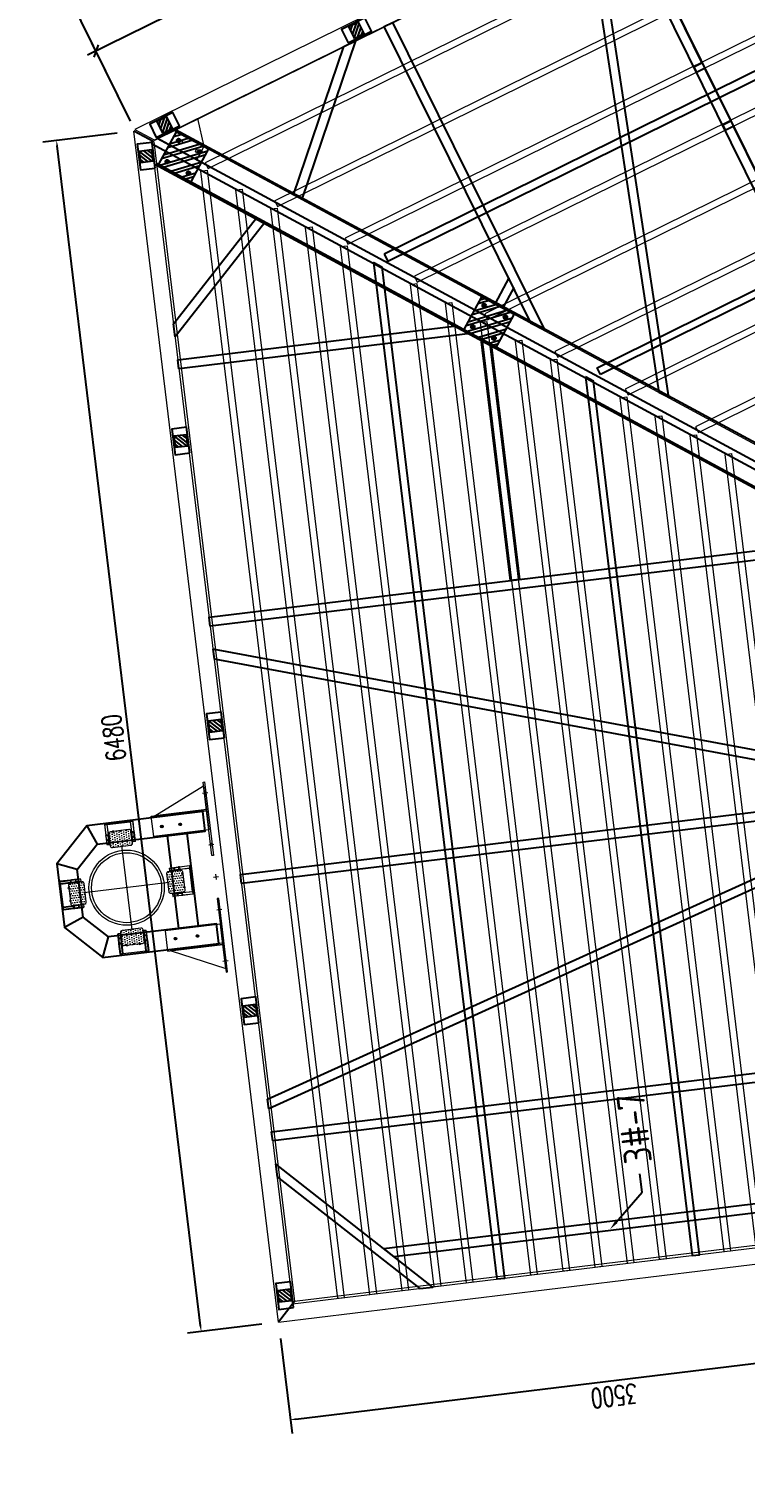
# Model space of a CAD drawing. Extents: x 8238 to 123366, y -35216 to 128109.
# Drawn here: x 27809 to 31676, y 87528 to 95261 of the extents above; entities that cross this region are included whole.
import ezdxf
from ezdxf import colors
from ezdxf.entities.mleader import LeaderData, LeaderLine
from ezdxf.math import Vec2, Vec3

# ---------------------------------------------------------------- set-up
doc = ezdxf.new("R2010")
doc.units = 0
doc.header["$LTSCALE"] = 1000
doc.header["$MEASUREMENT"] = 0
for name, pattern in [('CENTER', [2, 1.25, -0.25, 0.25, -0.25]), ('DASHED', [0.75, 0.5, -0.25]), ('HIDDEN', [0.375, 0.25, -0.125])]:
    doc.linetypes.add(name, pattern=pattern)
for name, color, linetype in [('主框型材', 4, 'Continuous'), ('卡槽', 242, 'Continuous'), ('标注', 9, 'Continuous'), ('栏杆基座', 214, 'Continuous'), ('栏杆柱', 6, 'Continuous'), ('浮箱U槽', 5, 'Continuous'), ('连接端梁', 130, 'Continuous'), ('铝合金', 7, 'Continuous'), ('铝横梁', 220, 'Continuous')]:
    doc.layers.add(name, color=color, linetype=linetype)
for name, color, linetype, lineweight in [('加强板', 140, 'Continuous', 18), ('导框型材', 2, 'Continuous', 18), ('虚线', 8, 'Continuous', 0), ('轮子座', 7, 'Continuous', 9), ('铝主梁', 3, 'Continuous', 9), ('铝龙骨', 7, 'Continuous', 9)]:
    doc.layers.add(name, color=color, linetype=linetype, lineweight=lineweight)
doc.styles.add('HZTXT', font='txtw.shx', dxfattribs={"width": 0.8, "bigfont": 'hztxtw.shx'})
doc.styles.get("Standard").update_dxf_attribs({"font": 'gbenor.shx', "bigfont": 'gbcbig.shx'})
doc.styles.add('STANDARD_T3', font='simplex.shx', dxfattribs={"width": 0.7, "bigfont": 'hztxt.shx'})
doc.dimstyles.new('DIM-50', dxfattribs={"dimscale": 50, "dimtxt": 3, "dimasz": 1, "dimexe": 1, "dimexo": 1, "dimgap": 1, "dimtad": 1, "dimdec": 1, "dimdsep": 46, "dimtxsty": 'HZTXT', "dimblk": 'OBLIQUE', "dimblk1": 'ARCHTICK', "dimblk2": 'OBLIQUE', "dimcen": 0, "dimdle": 1, "dimclrd": 9, "dimclre": 9, "dimclrt": 2, "dimadec": 1, "dimazin": 0, "dimtfac": 1, "dimtdec": 1, "dimtix": 1, "dimtmove": 2, "dimatfit": 3, "dimldrblk": 'OBLIQUE', "dimfxl": 15, "dimtolj": 1, "dimtzin": 0, "dimarcsym": 1})
doc.dimstyles.new('W&&30', dxfattribs={"dimtxt": 105, "dimasz": 30, "dimexe": 75, "dimexo": 90, "dimgap": 30, "dimtad": 1, "dimdec": 0, "dimzin": 0, "dimdsep": 46, "dimtxsty": 'STANDARD_T3', "dimcen": 0.09, "dimclrd": 1, "dimclre": 1, "dimclrt": 7, "dimazin": 2, "dimtfac": 1, "dimtdec": 0, "dimtix": 1, "dimtmove": 2, "dimatfit": 3, "dimfxl": 100, "dimtolj": 1, "dimtzin": 0, "dimarcsym": 0})
pattern_1 = [(45, (0, 0), (-11.22532, 11.22532), [])]
pattern_2 = [(0, (1212.185, -561.11), (6.35, 12.7), [0, -12.7])]

# ---------------------------------------------------------------- blocks, each defined once
blk = doc.blocks.new('*D46')
at = {"color": 1, "lineweight": -2, "transparency": 16777216}
for p, q in [((27436.5, 72496.4), (27436.5, 72901.8)), ((33916.5, 72496.4), (33916.5, 72901.8)), ((27466.5, 72826.8), (33886.5, 72826.8))]:
    blk.add_line(p, q, dxfattribs=at)
at = {"color": 1, "transparency": 16777216}
for points in [[(27466.5, 72831.8), (27466.5, 72821.8), (27436.5, 72826.8)], [(33886.5, 72831.8), (33886.5, 72821.8), (33916.5, 72826.8)]]:
    blk.add_solid(points, dxfattribs=at)
at = {"layer": 'Defpoints', "color": 0, "transparency": 16777216}
for p in [(33916.5, 72826.8), (27436.5, 72406.4), (33916.5, 72406.4)]:
    blk.add_point(p, dxfattribs=at)
at = {"color": 7, "transparency": 16777216, "insert": (30676.5, 72909.3), "char_height": 105, "attachment_point": 5, "style": 'STANDARD_T3'}
blk.add_mtext('\\A1;6480', dxfattribs=at)
blk = doc.blocks.new('*D60')
at = {"color": 1, "lineweight": -2, "transparency": 16777216}
for p, q in [((27346.5, 72406.4), (26829.5, 72406.4)), ((26904.5, 72376.4), (26904.5, 68936.4)), ((27346.5, 68906.4), (26829.5, 68906.4))]:
    blk.add_line(p, q, dxfattribs=at)
at = {"color": 1, "transparency": 16777216}
for points in [[(26899.5, 72376.4), (26909.5, 72376.4), (26904.5, 72406.4)], [(26899.5, 68936.4), (26909.5, 68936.4), (26904.5, 68906.4)]]:
    blk.add_solid(points, dxfattribs=at)
at = {"layer": 'Defpoints', "color": 0, "transparency": 16777216}
for p in [(27436.5, 72406.4), (26904.5, 68906.4), (27436.5, 68906.4)]:
    blk.add_point(p, dxfattribs=at)
at = {"color": 7, "transparency": 16777216, "insert": (26822, 70656.4), "char_height": 105, "attachment_point": 5, "rotation": 90, "style": 'STANDARD_T3'}
blk.add_mtext('\\A1;3500', dxfattribs=at)
blk = doc.blocks.new('*D47')
at = {"color": 1, "lineweight": -2, "transparency": 16777216}
for p, q in [((27436.5, 68816.4), (27436.5, 68518.8)), ((31436.5, 68816.4), (31436.5, 68518.8)), ((27466.5, 68593.8), (31406.5, 68593.8))]:
    blk.add_line(p, q, dxfattribs=at)
at = {"color": 1, "transparency": 16777216}
for points in [[(27466.5, 68598.8), (27466.5, 68588.8), (27436.5, 68593.8)], [(31406.5, 68598.8), (31406.5, 68588.8), (31436.5, 68593.8)]]:
    blk.add_solid(points, dxfattribs=at)
at = {"layer": 'Defpoints', "color": 0, "transparency": 16777216}
for p in [(27436.5, 68906.4), (31436.5, 68906.4), (31436.5, 68593.8)]:
    blk.add_point(p, dxfattribs=at)
at = {"color": 7, "transparency": 16777216, "insert": (29436.5, 68676.3), "char_height": 105, "attachment_point": 5, "style": 'STANDARD_T3'}
blk.add_mtext('\\A1;4000', dxfattribs=at)
blk = doc.blocks.new('*U58')
h = blk.add_hatch()
h.set_pattern_fill('ANSI31', color=0, scale=10)
h.set_pattern_definition([(45, (-33761.028, -72356.448), (-11.22532, 11.22532), [])])
h.paths.add_polyline_path([(-30, -35), (30, -35), (30, 35), (-30, 35)])
at = {"layer": '栏杆基座'}
blk.add_lwpolyline([(-70, -40), (70, -40), (70, 40), (-70, 40)], close=True, dxfattribs=at)
at = {"layer": '栏杆柱'}
blk.add_lwpolyline([(-30, -35), (30, -35), (30, 35), (-30, 35)], close=True, dxfattribs=at)
blk = doc.blocks.new('*U59')
at = {"color": 0, "linetype": 'ByBlock', "lineweight": -2, "transparency": 16777216}
for p in [(0, 0), (1550, 0), (3100, 0), (4650, 0), (6200, 0)]:
    blk.add_blockref('*U58', p, dxfattribs=at)
blk = doc.blocks.new('_Oblique')
at = {"color": 0, "linetype": 'ByBlock', "lineweight": -2}
blk.add_line((-0.5, -0.5), (0.5, 0.5), dxfattribs=at)
blk = doc.blocks.new('*D85')
at = {"layer": 'Defpoints', "color": 0, "transparency": 16777216}
for p in [(37694.7, 72318), (37694.7, 71846.1), (39173.8, 71748.1)]:
    blk.add_point(p, dxfattribs=at)
at = {"layer": '标注', "color": 9, "lineweight": -2, "transparency": 16777216}
for p, q in [((39223.8, 72318), (37644.7, 72318)), ((37694.7, 71896.1), (37694.7, 72368)), ((39173.8, 71798.1), (39173.8, 72368))]:
    blk.add_line(p, q, dxfattribs=at)
at = {"layer": '标注', "color": 9, "lineweight": -2, "transparency": 16777216, "xscale": 50, "yscale": 50, "zscale": 50, "rotation": 180}
blk.add_blockref('_Oblique', (37694.7, 72318), dxfattribs=at)
at = {"layer": '标注', "color": 9, "lineweight": -2, "transparency": 16777216, "xscale": 50, "yscale": 50, "zscale": 50}
blk.add_blockref('_Oblique', (39173.8, 72318), dxfattribs=at)
at = {"layer": '标注', "color": 2, "transparency": 16777216, "insert": (38434.2, 72443), "char_height": 150, "attachment_point": 5, "style": 'HZTXT'}
blk.add_mtext('\\A1;1479', dxfattribs=at)
blk = doc.blocks.new('_ArchTick')
at = {"color": 0, "linetype": 'ByBlock', "const_width": 0.4}
blk.add_lwpolyline([(-0.5, -0.5), (0.5, 0.5)], dxfattribs=at)
blk = doc.blocks.new('*D91')
at = {"layer": 'Defpoints', "color": 0, "transparency": 16777216}
for p in [(46252.7, 72710.7), (37694.7, 71846.1), (46252.7, 71846.1)]:
    blk.add_point(p, dxfattribs=at)
at = {"layer": '标注', "color": 9, "lineweight": -2, "transparency": 16777216}
for p, q in [((37644.7, 72710.7), (46302.7, 72710.7)), ((37694.7, 71896.1), (37694.7, 72760.7)), ((46252.7, 71896.1), (46252.7, 72760.7))]:
    blk.add_line(p, q, dxfattribs=at)
at = {"layer": '标注', "color": 9, "lineweight": -2, "transparency": 16777216, "xscale": 50, "yscale": 50, "zscale": 50, "rotation": 180}
blk.add_blockref('_Oblique', (37694.7, 72710.7), dxfattribs=at)
at = {"layer": '标注', "color": 9, "lineweight": -2, "transparency": 16777216, "xscale": 50, "yscale": 50, "zscale": 50}
blk.add_blockref('_Oblique', (46252.7, 72710.7), dxfattribs=at)
at = {"layer": '标注', "color": 2, "transparency": 16777216, "insert": (41973.7, 72835.7), "char_height": 150, "attachment_point": 5, "style": 'HZTXT'}
blk.add_mtext('\\A1;8558', dxfattribs=at)
blk = doc.blocks.new('橡胶块200x200x60')
h = blk.add_hatch()
h.set_pattern_fill('ANSI32', color=256, scale=10)
h.set_pattern_definition([(45, (0, 0), (-33.67596, 33.67596), []), (45, (22.45, 0), (-33.67596, 33.67596), [])])
h.paths.add_polyline_path([(25487.9, 88551.2), (25687.9, 88551.2), (25687.9, 88751.2), (25487.9, 88751.2)])
blk.add_lwpolyline([(25487.9, 88551.2), (25687.9, 88551.2), (25687.9, 88751.2), (25487.9, 88751.2)], close=True)
for points in [[(25512.9, 88716.2), (25532.9, 88716.2)], [(25522.9, 88726.2), (25522.9, 88706.2)], [(25662.9, 88716.2), (25642.9, 88716.2)], [(25652.9, 88726.2), (25652.9, 88706.2)], [(25512.9, 88586.2), (25532.9, 88586.2)], [(25522.9, 88576.2), (25522.9, 88596.2)], [(25662.9, 88586.2), (25642.9, 88586.2)], [(25652.9, 88576.2), (25652.9, 88596.2)]]:
    blk.add_lwpolyline(points)
for centre, radius in [((25522.9, 88716.2), 10), ((25522.9, 88716.2), 8), ((25652.9, 88716.2), 10), ((25652.9, 88716.2), 8), ((25522.9, 88586.2), 10), ((25522.9, 88586.2), 8), ((25652.9, 88586.2), 10), ((25652.9, 88586.2), 8)]:
    blk.add_circle(centre, radius)
blk = doc.blocks.new('*U906')
h = blk.add_hatch()
h.set_pattern_fill('DOTS', color=256, scale=8)
h.set_pattern_definition(pattern_2)
h.paths.add_polyline_path([(64, 50, 0.4142135624), (54, 60), (-11, 60, 0.4142135624), (-21, 50), (-21, -50, 0.4142135624), (-11, -60), (54, -60, 0.4142135624), (64, -50)])
at = {"layer": '导框型材', "color": 0, "linetype": 'Continuous'}
for p, q in [((-62, 77.5), (-6.502327, 77.5)), ((-6.502327, 77.5), (-1.08338, 77.5)), ((-1.08338, 77.5), (45.5, 77.5)), ((-64, 63.508929), (-64, 75.5)), ((-64, 75.5), (-63.389317, 75.5)), ((-64, -63.50893), (-64, 63.508929)), ((-7.891644, 75.5), (-63.389317, 75.5)), ((-63.389317, 75.5), (-63.389317, 64.5)), ((-63.389317, 64.5), (-7.891644, 64.5)), ((-62, 62.5), (-62, -62.5)), ((-6.502327, 62.5), (-62, 62.5)), ((-2.965328, 75.5), (-7.891644, 75.5)), ((-7.891644, 75.5), (-7.891644, 64.5)), ((-7.891644, 64.5), (-2.965328, 64.5)), ((-1.08338, 62.5), (-6.502327, 62.5)), ((47.5, 75.5), (-2.965328, 75.5)), ((-2.965328, 64.5), (-2.965328, 75.5)), ((47.5, 64.5), (-2.965328, 64.5)), ((45.5, 62.5), (-1.08338, 62.5)), ((31, 62.498484), (31, 60)), ((47.5, 64.5), (47.5, 75.5)), ((-64, -63.78066), (-64, -63.500287)), ((-64, -75.5), (-64, -63.78066)), ((-64, -75.5), (-63.389317, -75.5)), ((-63.389317, -64.5), (-63.389317, -75.5)), ((-7.891644, -64.5), (-63.389317, -64.5)), ((-63.389317, -75.5), (-7.891644, -75.5)), ((-62, -62.5), (-6.502327, -62.5)), ((-2.965328, -64.5), (-7.891644, -64.5)), ((-7.891644, -75.5), (-7.891644, -64.5)), ((-7.891644, -75.5), (-2.965328, -75.5)), ((-6.502327, -62.5), (-1.08338, -62.5)), ((47.5, -64.5), (-2.965328, -64.5)), ((-2.965328, -64.5), (-2.965328, -75.5)), ((47.5, -75.5), (-2.965328, -75.5)), ((-1.08338, -62.5), (45.5, -62.5)), ((31, -60), (31, -62.498484)), ((47.5, -75.5), (47.5, -64.5)), ((-6.502327, -77.5), (-62, -77.5)), ((-1.08338, -77.5), (-6.502327, -77.5)), ((45.5, -77.5), (-1.08338, -77.5))]:
    blk.add_line(p, q, dxfattribs=at)
at = {"layer": '导框型材', "color": 1, "linetype": 'CENTER', "ltscale": 0.28}
for p, q in [((-18.5, 35), (-14.5, 35)), ((-16.5, 37), (-16.5, 33)), ((-18.5, -35), (-14.5, -35)), ((-16.5, -37), (-16.5, -33))]:
    blk.add_line(p, q, dxfattribs=at)
at = {"layer": '导框型材', "color": 1, "linetype": 'CENTER', "ltscale": 0.404352}
for p, q in [((-18.5, 0), (-14.5, 0)), ((-16.5, -2), (-16.5, 2))]:
    blk.add_line(p, q, dxfattribs=at)
at = {"layer": '导框型材', "color": 1, "linetype": 'CENTER', "ltscale": 0.1}
for p, q in [((18.75, 70), (24.25, 70)), ((21.5, 67.25), (21.5, 72.75)), ((18.75, -70), (24.25, -70)), ((21.5, -72.75), (21.5, -67.25))]:
    blk.add_line(p, q, dxfattribs=at)
at = {"layer": '导框型材', "color": 0}
blk.add_lwpolyline([(-11, 60), (54, 60, -0.4142135624), (64, 50), (64, -50, -0.4142135624), (54, -60), (-11, -60, -0.4142135624), (-21, -50), (-21, 50, -0.4142135624)], format="xyb", close=True, dxfattribs=at)
for centre in [(21.5, 70), (21.5, -70)]:
    blk.add_circle(centre, 2.5, dxfattribs=at)
at = {"layer": '导框型材', "color": 0, "linetype": 'Continuous', "extrusion": (0, 0, -1)}
for centre, start, end in [((62, 75.5), 0, 90), ((62, 64.5), 270, 0), ((62, -64.5), 0, 90), ((62, -75.5), 270, 0)]:
    blk.add_arc(centre, 2, start, end, dxfattribs=at)
at = {"layer": '导框型材', "color": 0, "linetype": 'Continuous'}
for centre, radius, start, end in [((45.5, 75.5), 2, 0, 90), ((45.5, 64.5), 2, 270, 0), ((-16.5, -35), 7, 130.0052008841, 229.9947991159), ((45.5, -64.5), 2, 0, 90), ((45.5, -75.5), 2, 270, 0)]:
    blk.add_arc(centre, radius, start, end, dxfattribs=at)
at = {"layer": '导框型材', "color": 0, "linetype": 'Continuous', "extrusion": (1.22461e-16, 0, -1)}
blk.add_arc((16.5, 35), 7, 310.0052008841, 49.9947991159, dxfattribs=at)
at = {"layer": '导框型材', "color": 0, "linetype": 'Continuous'}
for centre, major_axis, ratio, start_param, end_param in [((-62, 75.5), (0, 2), 0.694658, 0, 1.5707963268), ((-6.502327, 75.5), (0, -2), 0.694658, 3.1415926536, 4.7123889804), ((-1.08338, 75.5), (0, -2), 0.940974, 3.1415926536, 4.7123889804), ((-6.502327, 64.5), (0, 2), 0.694658, 1.5707963268, 3.1415926536), ((-1.08338, 64.5), (0, 2), 0.940974, 1.5707963268, 3.1415926536), ((-62, -75.5), (0, 2), 0.694658, 1.5707963268, 3.1415926536), ((-6.502327, -64.5), (0, 2), 0.694658, 0, 1.5707963268), ((-6.502327, -75.5), (0, 2), 0.694658, 1.5707963268, 3.1415926536), ((-1.08338, -64.5), (0, 2), 0.940974, 0, 1.5707963268), ((-1.08338, -75.5), (0, 2), 0.940974, 1.5707963268, 3.1415926536)]:
    blk.add_ellipse(centre, major_axis=major_axis, ratio=ratio, start_param=start_param, end_param=end_param, dxfattribs=at)
at = {"layer": '导框型材', "color": 0, "linetype": 'Continuous', "extrusion": (0, 0, -1)}
for centre, start_param, end_param in [((-62, 64.5), 0, 1.5707963268), ((-62, -64.5), 1.5707963268, 3.1415926536)]:
    blk.add_ellipse(centre, major_axis=(0, -2), ratio=0.694658, start_param=start_param, end_param=end_param, dxfattribs=at)
blk = doc.blocks.new('*U902')
at = {"layer": '轮子座', "color": 0, "linetype": 'ByBlock', "lineweight": -2, "transparency": 16777216}
blk.add_blockref('*U906', (0, 0), dxfattribs=at)
blk = doc.blocks.new('*U903')
h = blk.add_hatch()
h.set_pattern_fill('DOTS', color=256, scale=8)
h.set_pattern_definition(pattern_2)
h.paths.add_polyline_path([(64, 50, 0.4142135624), (54, 60), (-11, 60, 0.4142135624), (-21, 50), (-21, -50, 0.4142135624), (-11, -60), (54, -60, 0.4142135624), (64, -50)])
at = {"layer": '导框型材', "color": 0, "linetype": 'Continuous'}
for p, q in [((-62, 77.5), (-6.502327, 77.5)), ((-6.502327, 77.5), (-1.08338, 77.5)), ((-1.08338, 77.5), (45.5, 77.5)), ((-64, 63.508929), (-64, 75.5)), ((-64, 75.5), (-63.389317, 75.5)), ((-64, -63.50893), (-64, 63.508929)), ((-7.891644, 75.5), (-63.389317, 75.5)), ((-63.389317, 75.5), (-63.389317, 64.5)), ((-63.389317, 64.5), (-7.891644, 64.5)), ((-62, 62.5), (-62, -62.5)), ((-6.502327, 62.5), (-62, 62.5)), ((-2.965328, 75.5), (-7.891644, 75.5)), ((-7.891644, 75.5), (-7.891644, 64.5)), ((-7.891644, 64.5), (-2.965328, 64.5)), ((-1.08338, 62.5), (-6.502327, 62.5)), ((47.5, 75.5), (-2.965328, 75.5)), ((-2.965328, 64.5), (-2.965328, 75.5)), ((47.5, 64.5), (-2.965328, 64.5)), ((45.5, 62.5), (-1.08338, 62.5)), ((31, 62.498484), (31, 60)), ((47.5, 64.5), (47.5, 75.5)), ((-64, -63.78066), (-64, -63.500287)), ((-64, -75.5), (-64, -63.78066)), ((-64, -75.5), (-63.389317, -75.5)), ((-63.389317, -64.5), (-63.389317, -75.5)), ((-7.891644, -64.5), (-63.389317, -64.5)), ((-63.389317, -75.5), (-7.891644, -75.5)), ((-62, -62.5), (-6.502327, -62.5)), ((-2.965328, -64.5), (-7.891644, -64.5)), ((-7.891644, -75.5), (-7.891644, -64.5)), ((-7.891644, -75.5), (-2.965328, -75.5)), ((-6.502327, -62.5), (-1.08338, -62.5)), ((47.5, -64.5), (-2.965328, -64.5)), ((-2.965328, -64.5), (-2.965328, -75.5)), ((47.5, -75.5), (-2.965328, -75.5)), ((-1.08338, -62.5), (45.5, -62.5)), ((31, -60), (31, -62.498484)), ((47.5, -75.5), (47.5, -64.5)), ((-6.502327, -77.5), (-62, -77.5)), ((-1.08338, -77.5), (-6.502327, -77.5)), ((45.5, -77.5), (-1.08338, -77.5))]:
    blk.add_line(p, q, dxfattribs=at)
at = {"layer": '导框型材', "color": 1, "linetype": 'CENTER', "ltscale": 0.28}
for p, q in [((-18.5, 35), (-14.5, 35)), ((-16.5, 37), (-16.5, 33)), ((-18.5, -35), (-14.5, -35)), ((-16.5, -37), (-16.5, -33))]:
    blk.add_line(p, q, dxfattribs=at)
at = {"layer": '导框型材', "color": 1, "linetype": 'CENTER', "ltscale": 0.404352}
for p, q in [((-18.5, 0), (-14.5, 0)), ((-16.5, -2), (-16.5, 2))]:
    blk.add_line(p, q, dxfattribs=at)
at = {"layer": '导框型材', "color": 1, "linetype": 'CENTER', "ltscale": 0.1}
for p, q in [((18.75, 70), (24.25, 70)), ((21.5, 67.25), (21.5, 72.75)), ((18.75, -70), (24.25, -70)), ((21.5, -72.75), (21.5, -67.25))]:
    blk.add_line(p, q, dxfattribs=at)
at = {"layer": '导框型材', "color": 0}
blk.add_lwpolyline([(-11, 60), (54, 60, -0.4142135624), (64, 50), (64, -50, -0.4142135624), (54, -60), (-11, -60, -0.4142135624), (-21, -50), (-21, 50, -0.4142135624)], format="xyb", close=True, dxfattribs=at)
for centre in [(21.5, 70), (21.5, -70)]:
    blk.add_circle(centre, 2.5, dxfattribs=at)
at = {"layer": '导框型材', "color": 0, "linetype": 'Continuous', "extrusion": (0, 0, -1)}
for centre, start, end in [((62, 75.5), 0, 90), ((62, 64.5), 270, 0), ((62, -64.5), 0, 90), ((62, -75.5), 270, 0)]:
    blk.add_arc(centre, 2, start, end, dxfattribs=at)
at = {"layer": '导框型材', "color": 0, "linetype": 'Continuous'}
for centre, radius, start, end in [((45.5, 75.5), 2, 0, 90), ((45.5, 64.5), 2, 270, 0), ((-16.5, -35), 7, 130.0052008841, 229.9947991159), ((45.5, -64.5), 2, 0, 90), ((45.5, -75.5), 2, 270, 0)]:
    blk.add_arc(centre, radius, start, end, dxfattribs=at)
at = {"layer": '导框型材', "color": 0, "linetype": 'Continuous', "extrusion": (1.22461e-16, 0, -1)}
blk.add_arc((16.5, 35), 7, 310.0052008841, 49.9947991159, dxfattribs=at)
at = {"layer": '导框型材', "color": 0, "linetype": 'Continuous'}
for centre, major_axis, ratio, start_param, end_param in [((-62, 75.5), (0, 2), 0.694658, 0, 1.5707963268), ((-6.502327, 75.5), (0, -2), 0.694658, 3.1415926536, 4.7123889804), ((-1.08338, 75.5), (0, -2), 0.940974, 3.1415926536, 4.7123889804), ((-6.502327, 64.5), (0, 2), 0.694658, 1.5707963268, 3.1415926536), ((-1.08338, 64.5), (0, 2), 0.940974, 1.5707963268, 3.1415926536), ((-62, -75.5), (0, 2), 0.694658, 1.5707963268, 3.1415926536), ((-6.502327, -64.5), (0, 2), 0.694658, 0, 1.5707963268), ((-6.502327, -75.5), (0, 2), 0.694658, 1.5707963268, 3.1415926536), ((-1.08338, -64.5), (0, 2), 0.940974, 0, 1.5707963268), ((-1.08338, -75.5), (0, 2), 0.940974, 1.5707963268, 3.1415926536)]:
    blk.add_ellipse(centre, major_axis=major_axis, ratio=ratio, start_param=start_param, end_param=end_param, dxfattribs=at)
at = {"layer": '导框型材', "color": 0, "linetype": 'Continuous', "extrusion": (0, 0, -1)}
for centre, start_param, end_param in [((-62, 64.5), 0, 1.5707963268), ((-62, -64.5), 1.5707963268, 3.1415926536)]:
    blk.add_ellipse(centre, major_axis=(0, -2), ratio=0.694658, start_param=start_param, end_param=end_param, dxfattribs=at)
blk = doc.blocks.new('*U904')
at = {"layer": '轮子座', "color": 0, "linetype": 'ByBlock', "lineweight": -2, "transparency": 16777216}
blk.add_blockref('*U903', (0, 0), dxfattribs=at)
blk = doc.blocks.new('*U905')
h = blk.add_hatch()
h.set_pattern_fill('DOTS', color=256, scale=8)
h.set_pattern_definition(pattern_2)
h.paths.add_polyline_path([(64, 50, 0.4142135624), (54, 60), (-11, 60, 0.4142135624), (-21, 50), (-21, -50, 0.4142135624), (-11, -60), (54, -60, 0.4142135624), (64, -50)])
at = {"layer": '导框型材', "color": 0, "linetype": 'Continuous'}
for p, q in [((-62, 77.5), (-6.502327, 77.5)), ((-6.502327, 77.5), (-1.08338, 77.5)), ((-1.08338, 77.5), (45.5, 77.5)), ((-64, 63.508929), (-64, 75.5)), ((-64, 75.5), (-63.389317, 75.5)), ((-64, -63.50893), (-64, 63.508929)), ((-7.891644, 75.5), (-63.389317, 75.5)), ((-63.389317, 75.5), (-63.389317, 64.5)), ((-63.389317, 64.5), (-7.891644, 64.5)), ((-62, 62.5), (-62, -62.5)), ((-6.502327, 62.5), (-62, 62.5)), ((-2.965328, 75.5), (-7.891644, 75.5)), ((-7.891644, 75.5), (-7.891644, 64.5)), ((-7.891644, 64.5), (-2.965328, 64.5)), ((-1.08338, 62.5), (-6.502327, 62.5)), ((47.5, 75.5), (-2.965328, 75.5)), ((-2.965328, 64.5), (-2.965328, 75.5)), ((47.5, 64.5), (-2.965328, 64.5)), ((45.5, 62.5), (-1.08338, 62.5)), ((31, 62.498484), (31, 60)), ((47.5, 64.5), (47.5, 75.5)), ((-64, -63.78066), (-64, -63.500287)), ((-64, -75.5), (-64, -63.78066)), ((-64, -75.5), (-63.389317, -75.5)), ((-63.389317, -64.5), (-63.389317, -75.5)), ((-7.891644, -64.5), (-63.389317, -64.5)), ((-63.389317, -75.5), (-7.891644, -75.5)), ((-62, -62.5), (-6.502327, -62.5)), ((-2.965328, -64.5), (-7.891644, -64.5)), ((-7.891644, -75.5), (-7.891644, -64.5)), ((-7.891644, -75.5), (-2.965328, -75.5)), ((-6.502327, -62.5), (-1.08338, -62.5)), ((47.5, -64.5), (-2.965328, -64.5)), ((-2.965328, -64.5), (-2.965328, -75.5)), ((47.5, -75.5), (-2.965328, -75.5)), ((-1.08338, -62.5), (45.5, -62.5)), ((31, -60), (31, -62.498484)), ((47.5, -75.5), (47.5, -64.5)), ((-6.502327, -77.5), (-62, -77.5)), ((-1.08338, -77.5), (-6.502327, -77.5)), ((45.5, -77.5), (-1.08338, -77.5))]:
    blk.add_line(p, q, dxfattribs=at)
at = {"layer": '导框型材', "color": 1, "linetype": 'CENTER', "ltscale": 0.28}
for p, q in [((-18.5, 35), (-14.5, 35)), ((-16.5, 37), (-16.5, 33)), ((-18.5, -35), (-14.5, -35)), ((-16.5, -37), (-16.5, -33))]:
    blk.add_line(p, q, dxfattribs=at)
at = {"layer": '导框型材', "color": 1, "linetype": 'CENTER', "ltscale": 0.404352}
for p, q in [((-18.5, 0), (-14.5, 0)), ((-16.5, -2), (-16.5, 2))]:
    blk.add_line(p, q, dxfattribs=at)
at = {"layer": '导框型材', "color": 1, "linetype": 'CENTER', "ltscale": 0.1}
for p, q in [((18.75, 70), (24.25, 70)), ((21.5, 67.25), (21.5, 72.75)), ((18.75, -70), (24.25, -70)), ((21.5, -72.75), (21.5, -67.25))]:
    blk.add_line(p, q, dxfattribs=at)
at = {"layer": '导框型材', "color": 0}
blk.add_lwpolyline([(-11, 60), (54, 60, -0.4142135624), (64, 50), (64, -50, -0.4142135624), (54, -60), (-11, -60, -0.4142135624), (-21, -50), (-21, 50, -0.4142135624)], format="xyb", close=True, dxfattribs=at)
for centre in [(21.5, 70), (21.5, -70)]:
    blk.add_circle(centre, 2.5, dxfattribs=at)
at = {"layer": '导框型材', "color": 0, "linetype": 'Continuous', "extrusion": (0, 0, -1)}
for centre, start, end in [((62, 75.5), 0, 90), ((62, 64.5), 270, 0), ((62, -64.5), 0, 90), ((62, -75.5), 270, 0)]:
    blk.add_arc(centre, 2, start, end, dxfattribs=at)
at = {"layer": '导框型材', "color": 0, "linetype": 'Continuous'}
for centre, radius, start, end in [((45.5, 75.5), 2, 0, 90), ((45.5, 64.5), 2, 270, 0), ((-16.5, -35), 7, 130.0052008841, 229.9947991159), ((45.5, -64.5), 2, 0, 90), ((45.5, -75.5), 2, 270, 0)]:
    blk.add_arc(centre, radius, start, end, dxfattribs=at)
at = {"layer": '导框型材', "color": 0, "linetype": 'Continuous', "extrusion": (1.22461e-16, 0, -1)}
blk.add_arc((16.5, 35), 7, 310.0052008841, 49.9947991159, dxfattribs=at)
at = {"layer": '导框型材', "color": 0, "linetype": 'Continuous'}
for centre, major_axis, ratio, start_param, end_param in [((-62, 75.5), (0, 2), 0.694658, 0, 1.5707963268), ((-6.502327, 75.5), (0, -2), 0.694658, 3.1415926536, 4.7123889804), ((-1.08338, 75.5), (0, -2), 0.940974, 3.1415926536, 4.7123889804), ((-6.502327, 64.5), (0, 2), 0.694658, 1.5707963268, 3.1415926536), ((-1.08338, 64.5), (0, 2), 0.940974, 1.5707963268, 3.1415926536), ((-62, -75.5), (0, 2), 0.694658, 1.5707963268, 3.1415926536), ((-6.502327, -64.5), (0, 2), 0.694658, 0, 1.5707963268), ((-6.502327, -75.5), (0, 2), 0.694658, 1.5707963268, 3.1415926536), ((-1.08338, -64.5), (0, 2), 0.940974, 0, 1.5707963268), ((-1.08338, -75.5), (0, 2), 0.940974, 1.5707963268, 3.1415926536)]:
    blk.add_ellipse(centre, major_axis=major_axis, ratio=ratio, start_param=start_param, end_param=end_param, dxfattribs=at)
at = {"layer": '导框型材', "color": 0, "linetype": 'Continuous', "extrusion": (0, 0, -1)}
for centre, start_param, end_param in [((-62, 64.5), 0, 1.5707963268), ((-62, -64.5), 1.5707963268, 3.1415926536)]:
    blk.add_ellipse(centre, major_axis=(0, -2), ratio=0.694658, start_param=start_param, end_param=end_param, dxfattribs=at)
blk = doc.blocks.new('*U908')
at = {"layer": '轮子座', "color": 0, "linetype": 'ByBlock', "lineweight": -2, "transparency": 16777216}
blk.add_blockref('*U905', (0, 0), dxfattribs=at)
blk = doc.blocks.new('*U909')
h = blk.add_hatch()
h.set_pattern_fill('DOTS', color=256, scale=8)
h.set_pattern_definition(pattern_2)
h.paths.add_polyline_path([(64, 50, 0.4142135624), (54, 60), (-11, 60, 0.4142135624), (-21, 50), (-21, -50, 0.4142135624), (-11, -60), (54, -60, 0.4142135624), (64, -50)])
at = {"layer": '导框型材', "color": 0, "linetype": 'Continuous'}
for p, q in [((-62, 77.5), (-6.502327, 77.5)), ((-6.502327, 77.5), (-1.08338, 77.5)), ((-1.08338, 77.5), (45.5, 77.5)), ((-64, 63.508929), (-64, 75.5)), ((-64, 75.5), (-63.389317, 75.5)), ((-64, -63.50893), (-64, 63.508929)), ((-7.891644, 75.5), (-63.389317, 75.5)), ((-63.389317, 75.5), (-63.389317, 64.5)), ((-63.389317, 64.5), (-7.891644, 64.5)), ((-62, 62.5), (-62, -62.5)), ((-6.502327, 62.5), (-62, 62.5)), ((-2.965328, 75.5), (-7.891644, 75.5)), ((-7.891644, 75.5), (-7.891644, 64.5)), ((-7.891644, 64.5), (-2.965328, 64.5)), ((-1.08338, 62.5), (-6.502327, 62.5)), ((47.5, 75.5), (-2.965328, 75.5)), ((-2.965328, 64.5), (-2.965328, 75.5)), ((47.5, 64.5), (-2.965328, 64.5)), ((45.5, 62.5), (-1.08338, 62.5)), ((31, 62.498484), (31, 60)), ((47.5, 64.5), (47.5, 75.5)), ((-64, -63.78066), (-64, -63.500287)), ((-64, -75.5), (-64, -63.78066)), ((-64, -75.5), (-63.389317, -75.5)), ((-63.389317, -64.5), (-63.389317, -75.5)), ((-7.891644, -64.5), (-63.389317, -64.5)), ((-63.389317, -75.5), (-7.891644, -75.5)), ((-62, -62.5), (-6.502327, -62.5)), ((-2.965328, -64.5), (-7.891644, -64.5)), ((-7.891644, -75.5), (-7.891644, -64.5)), ((-7.891644, -75.5), (-2.965328, -75.5)), ((-6.502327, -62.5), (-1.08338, -62.5)), ((47.5, -64.5), (-2.965328, -64.5)), ((-2.965328, -64.5), (-2.965328, -75.5)), ((47.5, -75.5), (-2.965328, -75.5)), ((-1.08338, -62.5), (45.5, -62.5)), ((31, -60), (31, -62.498484)), ((47.5, -75.5), (47.5, -64.5)), ((-6.502327, -77.5), (-62, -77.5)), ((-1.08338, -77.5), (-6.502327, -77.5)), ((45.5, -77.5), (-1.08338, -77.5))]:
    blk.add_line(p, q, dxfattribs=at)
at = {"layer": '导框型材', "color": 1, "linetype": 'CENTER', "ltscale": 0.28}
for p, q in [((-18.5, 35), (-14.5, 35)), ((-16.5, 37), (-16.5, 33)), ((-18.5, -35), (-14.5, -35)), ((-16.5, -37), (-16.5, -33))]:
    blk.add_line(p, q, dxfattribs=at)
at = {"layer": '导框型材', "color": 1, "linetype": 'CENTER', "ltscale": 0.404352}
for p, q in [((-18.5, 0), (-14.5, 0)), ((-16.5, -2), (-16.5, 2))]:
    blk.add_line(p, q, dxfattribs=at)
at = {"layer": '导框型材', "color": 1, "linetype": 'CENTER', "ltscale": 0.1}
for p, q in [((18.75, 70), (24.25, 70)), ((21.5, 67.25), (21.5, 72.75)), ((18.75, -70), (24.25, -70)), ((21.5, -72.75), (21.5, -67.25))]:
    blk.add_line(p, q, dxfattribs=at)
at = {"layer": '导框型材', "color": 0}
blk.add_lwpolyline([(-11, 60), (54, 60, -0.4142135624), (64, 50), (64, -50, -0.4142135624), (54, -60), (-11, -60, -0.4142135624), (-21, -50), (-21, 50, -0.4142135624)], format="xyb", close=True, dxfattribs=at)
for centre in [(21.5, 70), (21.5, -70)]:
    blk.add_circle(centre, 2.5, dxfattribs=at)
at = {"layer": '导框型材', "color": 0, "linetype": 'Continuous', "extrusion": (0, 0, -1)}
for centre, start, end in [((62, 75.5), 0, 90), ((62, 64.5), 270, 0), ((62, -64.5), 0, 90), ((62, -75.5), 270, 0)]:
    blk.add_arc(centre, 2, start, end, dxfattribs=at)
at = {"layer": '导框型材', "color": 0, "linetype": 'Continuous'}
for centre, radius, start, end in [((45.5, 75.5), 2, 0, 90), ((45.5, 64.5), 2, 270, 0), ((-16.5, -35), 7, 130.0052008841, 229.9947991159), ((45.5, -64.5), 2, 0, 90), ((45.5, -75.5), 2, 270, 0)]:
    blk.add_arc(centre, radius, start, end, dxfattribs=at)
at = {"layer": '导框型材', "color": 0, "linetype": 'Continuous', "extrusion": (1.22461e-16, 0, -1)}
blk.add_arc((16.5, 35), 7, 310.0052008841, 49.9947991159, dxfattribs=at)
at = {"layer": '导框型材', "color": 0, "linetype": 'Continuous'}
for centre, major_axis, ratio, start_param, end_param in [((-62, 75.5), (0, 2), 0.694658, 0, 1.5707963268), ((-6.502327, 75.5), (0, -2), 0.694658, 3.1415926536, 4.7123889804), ((-1.08338, 75.5), (0, -2), 0.940974, 3.1415926536, 4.7123889804), ((-6.502327, 64.5), (0, 2), 0.694658, 1.5707963268, 3.1415926536), ((-1.08338, 64.5), (0, 2), 0.940974, 1.5707963268, 3.1415926536), ((-62, -75.5), (0, 2), 0.694658, 1.5707963268, 3.1415926536), ((-6.502327, -64.5), (0, 2), 0.694658, 0, 1.5707963268), ((-6.502327, -75.5), (0, 2), 0.694658, 1.5707963268, 3.1415926536), ((-1.08338, -64.5), (0, 2), 0.940974, 0, 1.5707963268), ((-1.08338, -75.5), (0, 2), 0.940974, 1.5707963268, 3.1415926536)]:
    blk.add_ellipse(centre, major_axis=major_axis, ratio=ratio, start_param=start_param, end_param=end_param, dxfattribs=at)
at = {"layer": '导框型材', "color": 0, "linetype": 'Continuous', "extrusion": (0, 0, -1)}
for centre, start_param, end_param in [((-62, 64.5), 0, 1.5707963268), ((-62, -64.5), 1.5707963268, 3.1415926536)]:
    blk.add_ellipse(centre, major_axis=(0, -2), ratio=0.694658, start_param=start_param, end_param=end_param, dxfattribs=at)
blk = doc.blocks.new('*U907')
at = {"layer": '轮子座', "color": 0, "linetype": 'ByBlock', "lineweight": -2, "transparency": 16777216}
blk.add_blockref('*U909', (0, 0), dxfattribs=at)
blk = doc.blocks.new('外抱桩器')
for radius in [203, 189]:
    blk.add_circle((0, 486.5), radius)
at = {"layer": '主框型材'}
for points in [[(-358.5, 660.4), (-358.5, 27.9), (-252.5, 27.9), (-252.5, 615.9), (-129.4, 739), (129.4, 739), (252.5, 615.9), (252.5, 27.9), (358.5, 27.9), (358.5, 659.8), (173.3, 845), (-173.3, 845), (-358.5, 659.8)], [(-129.4, 739), (-173.3, 845)], [(129.4, 739), (173.3, 845)], [(-358.5, 659.8), (-252.5, 615.9)], [(358.5, 659.8), (252.5, 615.9)]]:
    blk.add_lwpolyline(points, dxfattribs=at)
blk.add_lwpolyline([(-252.5, 128), (-252.5, 234), (252.5, 234), (252.5, 128)], close=True, dxfattribs=at)
at = {"layer": '导框型材', "color": 1, "linetype": 'CENTER', "ltscale": 5}
for p, q in [((0, 256.1), (0, 717)), ((229.5, 486.5), (-229.5, 486.5))]:
    blk.add_line(p, q, dxfattribs=at)
at = {"layer": '导框型材', "color": 2, "linetype": 'HIDDEN', "ltscale": 100}
for p, q in [((-359, 8), (-359, 308)), ((359, 8), (359, 308))]:
    blk.add_line(p, q, dxfattribs=at)
at = {"layer": '导框型材', "color": 1, "linetype": 'CENTER', "ltscale": 0.28}
for p, q in [((-312.7, 258), (-297.3, 258)), ((-305, 250.3), (-305, 265.7)), ((312.7, 258), (297.3, 258)), ((305, 250.3), (305, 265.7)), ((312.7, 158), (297.3, 158)), ((305, 150.3), (305, 165.7)), ((-312.7, 138), (-297.3, 138)), ((-305, 130.3), (-305, 145.7))]:
    blk.add_line(p, q, dxfattribs=at)
at = {"layer": '导框型材', "color": 2, "linetype": 'DASHED', "ltscale": 2}
for p, q in [((-517, 0), (-117, 0)), ((517, 0), (117, 0))]:
    blk.add_line(p, q, dxfattribs=at)
at = {"layer": '导框型材', "color": 1, "linetype": 'CENTER', "ltscale": 0.36}
for p, q in [((-464, 8), (-464, 0)), ((-457, 18.1), (-457, -9.9)), ((-450, 8), (-450, 0)), ((-184, 8), (-184, 0)), ((-177, 18.1), (-177, -9.9)), ((-170, 8), (-170, 0)), ((-14, 0), (14, 0)), ((0, 14), (0, -14)), ((170, 8), (170, 0)), ((177, 18.1), (177, -9.9)), ((184, 8), (184, 0)), ((450, 8), (450, 0)), ((457, 18.1), (457, -9.9)), ((464, 8), (464, 0))]:
    blk.add_line(p, q, dxfattribs=at)
at = {"layer": '导框型材', "color": 2}
for points in [[(-497, 8), (-367, 8), (-367, 288), (-497, 8)], [(497, 8), (367, 8), (367, 288), (497, 8)]]:
    blk.add_lwpolyline(points, dxfattribs=at)
for points in [[(-257, 8), (-257, 308), (-367, 308), (-367, 8)], [(257, 8), (257, 308), (367, 308), (367, 8)], [(-517, 0), (-117, 0), (-117, 8), (-517, 8)], [(517, 0), (117, 0), (117, 8), (517, 8)]]:
    blk.add_lwpolyline(points, close=True, dxfattribs=at)
for centre in [(-305, 258), (305, 258), (305, 158), (-305, 138)]:
    blk.add_circle(centre, 7, dxfattribs=at)
at = {"layer": '轮子座', "color": 7, "xscale": -1, "rotation": 90}
blk.add_blockref('*U908', (0, 775.5), dxfattribs=at)
at = {"layer": '轮子座', "color": 7}
blk.add_blockref('*U902', (-289, 486.5), dxfattribs=at)
at = {"layer": '轮子座', "color": 7, "xscale": -1}
blk.add_blockref('*U904', (289, 486.5), dxfattribs=at)
at = {"layer": '轮子座', "color": 7, "rotation": 90}
blk.add_blockref('*U907', (0, 197.5), dxfattribs=at)
blk = doc.blocks.new('M1')
h = blk.add_hatch()
h.set_pattern_fill('ANSI31', color=0, scale=10)
h.set_pattern_definition(pattern_1)
h.paths.add_polyline_path([(27571.9, 68921.4), (27631.9, 68921.4), (27631.9, 68991.4), (27571.9, 68991.4)])
h = blk.add_hatch()
h.set_pattern_fill('ANSI31', color=0, scale=10)
h.set_pattern_definition(pattern_1)
h.paths.add_polyline_path([(28821.9, 68921.4), (28881.9, 68921.4), (28881.9, 68991.4), (28821.9, 68991.4)])
h = blk.add_hatch()
h.set_pattern_fill('ANSI31', color=0, scale=10)
h.set_pattern_definition([(45, (1250, 0), (-11.22532, 11.22532), [])])
h.paths.add_polyline_path([(30071.9, 68921.4), (30131.9, 68921.4), (30131.9, 68991.4), (30071.9, 68991.4)])
h = blk.add_hatch()
h.set_pattern_fill('ANSI31', color=0, scale=10)
h.set_pattern_definition([(45, (2500, 0), (-11.22532, 11.22532), [])])
h.paths.add_polyline_path([(31321.9, 68921.4), (31381.9, 68921.4), (31381.9, 68991.4), (31321.9, 68991.4)])
at = {"layer": '栏杆基座'}
for points in [[(27531.9, 68916.4), (27671.9, 68916.4), (27671.9, 68996.4), (27531.9, 68996.4)], [(28781.9, 68916.4), (28921.9, 68916.4), (28921.9, 68996.4), (28781.9, 68996.4)], [(30031.9, 68916.4), (30171.9, 68916.4), (30171.9, 68996.4), (30031.9, 68996.4)], [(31281.9, 68916.4), (31421.9, 68916.4), (31421.9, 68996.4), (31281.9, 68996.4)]]:
    blk.add_lwpolyline(points, close=True, dxfattribs=at)
at = {"layer": '栏杆柱'}
for points in [[(27571.9, 68921.4), (27631.9, 68921.4), (27631.9, 68991.4), (27571.9, 68991.4)], [(28821.9, 68921.4), (28881.9, 68921.4), (28881.9, 68991.4), (28821.9, 68991.4)], [(30071.9, 68921.4), (30131.9, 68921.4), (30131.9, 68991.4), (30071.9, 68991.4)], [(31321.9, 68921.4), (31381.9, 68921.4), (31381.9, 68991.4), (31321.9, 68991.4)]]:
    blk.add_lwpolyline(points, close=True, dxfattribs=at)
at = {"layer": '浮箱U槽', "linetype": 'ByBlock'}
for points in [[(33027.8, 71166.4), (27523.4, 71166.4), (27523.4, 71206.4), (33055.9, 71206.1)], [(32305.1, 70146.4), (27523.4, 70146.4), (27523.4, 70106.4), (32277, 70106.8)]]:
    blk.add_lwpolyline(points, close=True, dxfattribs=at)
at = {"layer": '连接端梁'}
for p, q in [((31372.2, 68997.4), (33726.1, 72319.5)), ((31482.5, 68997.4), (33836.4, 72319.5))]:
    blk.add_line(p, q, dxfattribs=at)
at = {"layer": '铝主梁', "color": 3}
for p, q in [((27436.5, 72406.4), (33916.5, 72406.4)), ((27436.5, 72406.4), (27436.5, 68906.4)), ((33845.6, 72306.4), (27536.5, 72306.4)), ((27536.5, 69006.4), (27536.5, 72306.4)), ((31507.3, 69006.4), (27536.5, 69006.4)), ((27436.5, 68906.4), (31436.5, 68906.4))]:
    blk.add_line(p, q, dxfattribs=at)
at = {"layer": '铝主梁', "color": 251}
for p, q in [((33854.8, 72319.5), (27523.4, 72319.5)), ((27523.4, 68993.4), (27523.4, 72319.5)), ((31498.1, 68993.4), (27523.4, 68993.4))]:
    blk.add_line(p, q, dxfattribs=at)
at = {"layer": '铝合金', "color": 3}
for p, q in [((27536.5, 72306.4), (27436.5, 72406.4)), ((33845.6, 72306.4), (33916.5, 72406.4)), ((27436.5, 68906.4), (27536.5, 69006.4)), ((31436.5, 68906.4), (31507.3, 69006.4))]:
    blk.add_line(p, q, dxfattribs=at)
at = {"layer": '铝横梁'}
for points in [[(28286.5, 72319.5), (28215.7, 72319.5), (27523.4, 71627.4), (27523.4, 71556.5)], [(28411.5, 72319.5), (28461.5, 72319.5), (28461.5, 68993.4), (28411.5, 68993.4)], [(28586.5, 72319.5), (28638.9, 72319.5), (29686.5, 68993.4), (29634, 68993.4)], [(29811.5, 72319.5), (29861.5, 72319.5), (29861.5, 68993.4), (29811.5, 68993.4)], [(31086.5, 72319.5), (31034, 72319.5), (29986.5, 68993.4), (30038.9, 68993.4)], [(31211.5, 72319.5), (31261.5, 72319.5), (31261.5, 68993.4), (31211.5, 68993.4)], [(32611.5, 72319.5), (32661.5, 72319.5), (32661.5, 70805.1), (32611.5, 70734.5)], [(32786.5, 72319.5), (32857.2, 72319.5), (33370.8, 71806.1), (33341.4, 71764.6)], [(27711.5, 71744.5), (27761.5, 71794.5), (27761.5, 69518.4), (27711.5, 69568.4)], [(31261.5, 70631.4), (31261.5, 70681.4), (32573.9, 70681.4), (32538.4, 70631.4)], [(28286.5, 68993.4), (28215.7, 68993.4), (27523.4, 69685.5), (27523.4, 69756.4)]]:
    blk.add_lwpolyline(points, close=True, dxfattribs=at)
at = {"layer": '铝龙骨', "color": 4}
for points in [[(27523.4, 72073.9), (33658.5, 72073.9), (33658.5, 72038.9), (27523.4, 72038.9)], [(27523.4, 71723.9), (33410.5, 71723.9), (33410.5, 71688.9), (27523.4, 71688.9)], [(27523.4, 71373.9), (33162.5, 71373.9), (33162.5, 71338.9), (27523.4, 71338.9)], [(27523.4, 71023.9), (32914.5, 71023.9), (32914.5, 70988.9), (27523.4, 70988.9)], [(27523.4, 70673.9), (32666.5, 70673.9), (32666.5, 70638.9), (27523.4, 70638.9)], [(27523.4, 70323.9), (32418.5, 70323.9), (32418.5, 70288.9), (27523.4, 70288.9)], [(27523.4, 69973.9), (32170.5, 69973.9), (32170.5, 69938.9), (27523.4, 69938.9)], [(27523.4, 69623.9), (31922.5, 69623.9), (31922.5, 69588.9), (27523.4, 69588.9)], [(27523.4, 69273.9), (31674.5, 69273.9), (31674.5, 69238.9), (27523.4, 69238.9)]]:
    blk.add_lwpolyline(points, close=True, dxfattribs=at)
at = {"layer": '铝龙骨', "color": 2}
for points in [[(27523.4, 71898.9), (33534.5, 71898.9), (33534.5, 71863.9), (27523.4, 71863.9)], [(27523.4, 71548.9), (33286.5, 71548.9), (33286.5, 71513.9), (27523.4, 71513.9)], [(27523.4, 70848.9), (32790.5, 70848.9), (32790.5, 70813.9), (27523.4, 70813.9)], [(27523.4, 70498.9), (32542.5, 70498.9), (32542.5, 70463.9), (27523.4, 70463.9)], [(27523.4, 69798.9), (32046.5, 69798.9), (32046.5, 69763.9), (27523.4, 69763.9)], [(27523.4, 69448.9), (31798.5, 69448.9), (31798.5, 69413.9), (27523.4, 69413.9)]]:
    blk.add_lwpolyline(points, close=True, dxfattribs=at)
blk.add_blockref('*U59', (27574, 72356.4))
for base, p1, p2, picture, middle in [((33916.5, 72826.8), (27436.5, 72406.4), (33916.5, 72406.4), '*D46', (30676.5, 72909.3)), ((31436.5, 68593.8), (27436.5, 68906.4), (31436.5, 68906.4), '*D47', (29436.5, 68676.3))]:
    dim = blk.add_linear_dim(base=base, p1=p1, p2=p2, dimstyle='W&&30')
    dim.commit()
    dim.dimension.update_dxf_attribs({"geometry": picture, "text_midpoint": middle})
dim = blk.add_linear_dim(base=(26904.5, 68906.4), p1=(27436.5, 72406.4), p2=(27436.5, 68906.4), angle=90, dimstyle='W&&30')
dim.commit()
dim.dimension.update_dxf_attribs({"geometry": '*D60', "text_midpoint": (26822, 70656.4)})
at = {"layer": '标注', "color": 6, "linetype": 'ByBlock'}
ml = blk.add_multileader_mtext('Standard', dxfattribs=at)
ml.set_content('3#-7', color=6)
ml.set_leader_properties()
ml.build(insert=Vec2(0, 0))
ml.multileader.update_dxf_attribs({"dogleg_length": 100, "arrow_head_size": 50})
ctx = ml.context
ctx.base_point, ctx.char_height, ctx.arrow_head_size, ctx.landing_gap_size, ctx.plane_origin = Vec3(27996.7, 70373.8), 150, 50, 35.9, Vec3(28094.7, 60439.1)
ctx.text_align_type = 2
notes = []
notes.append((ctx, [(0, (1, 1, 0), (27896.7, 70373.8), (1, 0), 100, [(0, [(27718.8, 70569.2)], 0, [])])]))
ctx.mtext.insert, ctx.mtext.width, ctx.mtext.defined_height, ctx.mtext.alignment, ctx.mtext.flow_direction = Vec3(28433.7, 70450.2), 445.87, 72.4, 3, 5
for ctx, leaders in notes:
    for number, flags, end, landing, length, lines in leaders:
        leader = LeaderData()
        leader.index, (leader.has_last_leader_line, leader.has_dogleg_vector, leader.attachment_direction) = number, flags
        leader.last_leader_point, leader.dogleg_vector, leader.dogleg_length = Vec3(end), Vec3(landing), length
        for number, points, colour, breaks in lines:
            line = LeaderLine()
            line.index, line.vertices, line.color, line.breaks = number, Vec3.list(points), colors.encode_raw_color(colour), breaks
            leader.lines.append(line)
        ctx.leaders.append(leader)
blk = doc.blocks.new('M2')
at = {"layer": '栏杆柱'}
h = blk.add_hatch(dxfattribs=at)
h.set_pattern_fill('ANSI31', color=0, scale=10)
h.set_pattern_definition([(45, (-8311.394, -0.008), (-11.2253202, 11.2253202), [])])
h.paths.add_polyline_path([(37820.15, 71761.05), (37880.15, 71761.05), (37880.15, 71831.05), (37820.15, 71831.05)])
h = blk.add_hatch(dxfattribs=at)
h.set_pattern_fill('ANSI31', color=0, scale=10)
h.set_pattern_definition([(45, (-7156.638, -1e-06), (-11.2253202, 11.2253202), [])])
h.paths.add_polyline_path([(38974.91, 71761.06), (39034.91, 71761.06), (39034.91, 71831.06), (38974.91, 71831.06)])
for points in [[(40549.75, 68444.06), (40549.75, 71748.06)], [(40597.75, 71131.06), (40597.75, 70811.06), (40549.75, 70811.06), (40549.75, 70781.06), (40597.75, 70781.06), (40597.75, 70461.06), (40549.75, 70461.06), (40549.75, 70431.06), (40597.75, 70431.06), (40597.75, 70111.06)]]:
    blk.add_lwpolyline(points)
at = {"layer": '加强板', "color": 5}
blk.add_lwpolyline([(37785.37, 71748.06), (38025.36, 71748.06), (37989.38, 71598.45), (37924.1, 71552.21)], close=True, dxfattribs=at)
blk.add_lwpolyline([(37785.37, 71748.06), (38025.36, 71748.06), (37989.38, 71598.45), (37924.1, 71552.21)], close=True, dxfattribs=at)
for centre in [(37887.37, 71673.26), (37887.37, 71673.26), (37945.18, 71591.65), (37945.18, 71591.65)]:
    blk.add_circle(centre, 9, dxfattribs=at)
at = {"layer": '卡槽', "color": 22, "ltscale": 5000}
blk.add_lwpolyline([(38604.19, 70645.86), (38604.19, 70603.86), (46122.25, 70603.86), (46122.25, 70645.86)], close=True, dxfattribs=at)
at = {"layer": '卡槽', "color": 22, "ltscale": 5000, "elevation": 0}
blk.add_lwpolyline([(39361.76, 69546.08), (39361.76, 69586.08), (46051.13, 69586.08), (46051.13, 69546.08)], close=True, dxfattribs=at)
at = {"layer": '栏杆基座'}
for points in [[(37780.15, 71756.05), (37920.15, 71756.05), (37920.15, 71836.05), (37780.15, 71836.05)], [(38934.91, 71756.06), (39074.91, 71756.06), (39074.91, 71836.06), (38934.91, 71836.06)]]:
    blk.add_lwpolyline(points, close=True, dxfattribs=at)
at = {"layer": '栏杆柱'}
for points in [[(37820.15, 71761.05), (37880.15, 71761.05), (37880.15, 71831.05), (37820.15, 71831.05)], [(38974.91, 71761.06), (39034.91, 71761.06), (39034.91, 71831.06), (38974.91, 71831.06)]]:
    blk.add_lwpolyline(points, close=True, dxfattribs=at)
at = {"layer": '虚线', "color": 1, "linetype": 'HIDDEN', "ltscale": 300}
for p, q in [((46246.01, 71748.06), (37764.15, 71748.06)), ((46246.01, 71748.06), (37764.15, 71748.06)), ((37882.25, 71746.06), (40214.12, 68454.06))]:
    blk.add_line(p, q, dxfattribs=at)
at = {"layer": '连接端梁'}
blk.add_lwpolyline([(40122.89, 68444.06), (37782.52, 71748.06), (37892.81, 71748.06), (40233.18, 68444.06)], close=True, dxfattribs=at)
at = {"layer": '铝主梁', "color": 3}
for points in [[(37694.73, 71846.06), (37765.57, 71746.04)], [(37771.23, 71746.06), (46245.32, 71746.06), (46252.77, 71846.06), (37694.73, 71846.06)], [(37765.57, 71746.06), (46245.32, 71746.06), (46252.77, 71846.06), (37694.73, 71846.06)], [(37694.73, 71846.06), (37765.57, 71746.06)]]:
    blk.add_lwpolyline(points, dxfattribs=at)
at = {"layer": '铝横梁', "color": 243}
for points in [[(38306.86, 71150.07), (38905, 71748.21), (38974.29, 71746.8), (38336.42, 71108.92)], [(39197.75, 71748.06), (39198.26, 69891.64), (39148.25, 69959.43), (39147.75, 71748.06)], [(40374.37, 71748.06), (39602.05, 69321.6), (39638.71, 69271.94), (40426.64, 71747.45)], [(40599.75, 71748.06), (40599.75, 68444.06), (40549.75, 68444.06), (40549.75, 71748.06)]]:
    blk.add_lwpolyline(points, close=True, dxfattribs=at)
for points in [[(39150.17, 70232.63), (39021.36, 70141.39)], [(39150.19, 70173.82), (39049.1, 70102.22)]]:
    blk.add_lwpolyline(points, dxfattribs=at)
at = {"layer": '铝龙骨', "color": 0}
for points in [[(46224.77, 71481.06), (46224.77, 71516.06), (37956.77, 71516.06), (37956.77, 71481.06)], [(46194.77, 71131.06), (46194.77, 71166.06), (38201.77, 71166.06), (38201.77, 71131.06)], [(46174.77, 70781.06), (46174.77, 70816.06), (38451.77, 70816.06), (38451.77, 70781.06)], [(46154.77, 70431.06), (46154.77, 70466.06), (38696.77, 70466.06), (38696.77, 70431.06)], [(46124.77, 70081.06), (46124.77, 70116.06), (38946.77, 70116.06), (38946.77, 70081.06)], [(46104.77, 69731.06), (46104.77, 69766.06), (39196.77, 69766.06), (39196.77, 69731.06)], [(46074.77, 69381.06), (46074.77, 69416.06), (39446.77, 69416.06), (39446.77, 69381.06)], [(46054.77, 69031.06), (46054.77, 69066.06), (39696.77, 69066.06), (39696.77, 69031.06)]]:
    blk.add_lwpolyline(points, close=True, dxfattribs=at)
at = {"layer": '标注'}
for base, p1, p2, picture, middle in [((46252.74, 72710.65), (37694.73, 71846.06), (46252.74, 71846.06), '*D91', (41973.73, 72835.65)), ((37694.73, 72317.97), (39173.75, 71748.06), (37694.73, 71846.06), '*D85', (38434.24, 72442.97))]:
    dim = blk.add_linear_dim(base=base, p1=p1, p2=p2, angle=180, dimstyle='DIM-50', dxfattribs=at)
    dim.commit()
    dim.dimension.update_dxf_attribs({"geometry": picture, "text_midpoint": middle})

msp = doc.modelspace()

# ---------------------------------------------------------------- linework, layer by layer
at = {"color": 1, "elevation": 29521}
msp.add_lwpolyline([(28497.98, 94534.16), (32055.62, 92610.42)], dxfattribs=at)

# ---------------------------------------------------------------- block references
for name, p, rotation in [('M2', (26407.61, 13606.5, 29521), 26.29061234544062), ('M1', (104340.91, 69760.6, 29521), 96.91862480413073), ('橡胶块200x200x60', (-36030.67, 28759, 29521), 331.5983283304044), ('橡胶块200x200x60', (-34381.62, 27867.31, 29521), 331.5983283304044)]:
    msp.add_blockref(name, p, dxfattribs=dict(rotation=rotation))
at = {"layer": '导框型材', "rotation": 96.91862478794148}
msp.add_blockref('外抱桩器', (28819.99, 90679.66, 29521), dxfattribs=at)

doc.saveas('drawing.dxf')
